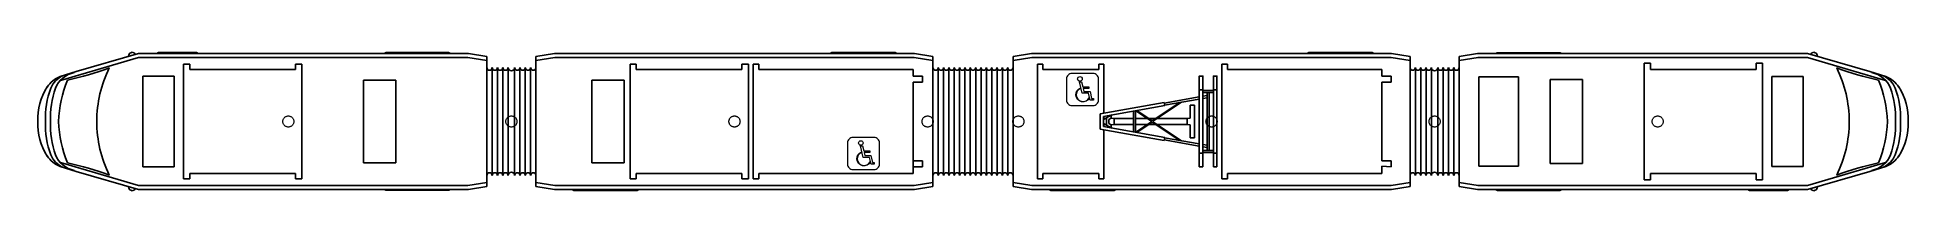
# Model space of a CAD drawing. Header units: metres. Extents: x -30.3 to 4.7, y -1.3 to 1.3.
import ezdxf

# ---------------------------------------------------------------- set-up
doc = ezdxf.new("R2010")
doc.units = ezdxf.units.M
doc.header["$MEASUREMENT"] = 0
doc.linetypes.add('DGN Style 2', pattern=[302.744489, 181.646694, -121.097796])

msp = doc.modelspace()

# ---------------------------------------------------------------- linework, layer by layer
for p, q in [((-29.896, 0.771), (-28.437, 1.201)), ((-29.603, 0.939), (-28.437, 1.275)), ((-28.551, 1.3), (-28.578, 1.289)), ((-28.551, 1.3), (-28.524, 1.288)), ((-28.437, 1.275), (-22.26, 1.275)), ((-28.437, 1.201), (-22.268, 1.201)), ((-27.592, -1.075), (-27.592, 1.075)), ((-27.592, 1.075), (-27.474, 1.075)), ((-27.474, 1.075), (-27.474, 0.975)), ((-25.496, 0.975), (-25.496, 1.075)), ((-25.496, 1.075), (-25.375, 1.075)), ((-25.375, 1.075), (-25.375, -1.075)), ((-22.268, 1.201), (-21.915, 1.14)), ((-22.26, 1.275), (-21.915, 1.216)), ((-21.915, -1.216), (-21.915, 1.216)), ((-20.65, 1.275), (-20.995, 1.216)), ((-20.995, -1.216), (-20.995, 1.216)), ((-20.642, 1.201), (-20.995, 1.14)), ((-13.91, 1.275), (-20.65, 1.275)), ((-13.918, 1.201), (-20.642, 1.201)), ((-19.234, -1.075), (-19.234, 1.075)), ((-19.234, 1.075), (-19.117, 1.075)), ((-19.117, 1.075), (-19.117, 0.975)), ((-17.139, 0.975), (-17.139, 1.075)), ((-17.139, 1.075), (-17.017, 1.075)), ((-17.017, 1.075), (-17.017, -1.075)), ((-16.931, -1.075), (-16.931, 1.075)), ((-16.931, 1.075), (-16.823, 1.075)), ((-16.823, 1.075), (-16.823, 0.975)), ((-13.918, 1.201), (-13.565, 1.14)), ((-13.91, 1.275), (-13.565, 1.216)), ((-13.565, -1.216), (-13.565, 1.216)), ((-11.72, 1.275), (-12.065, 1.216)), ((-12.065, -1.216), (-12.065, 1.216)), ((-11.712, 1.201), (-12.065, 1.14)), ((-4.98, 1.275), (-11.72, 1.275)), ((-4.988, 1.201), (-11.712, 1.201)), ((-11.608, -1.075), (-11.608, 1.075)), ((-11.608, 1.075), (-11.51, 1.075)), ((-11.51, 1.075), (-11.51, 0.975)), ((-10.462, 0.975), (-10.462, 1.075)), ((-10.462, 1.075), (-10.364, 1.075)), ((-10.364, 1.075), (-10.364, 0.155)), ((-8.159, -1.075), (-8.159, 1.075)), ((-8.159, 1.075), (-8.051, 1.075)), ((-8.051, 1.075), (-8.051, 0.975)), ((-4.988, 1.201), (-4.635, 1.14)), ((-4.98, 1.275), (-4.635, 1.216)), ((-4.635, -1.216), (-4.635, 1.216)), ((-3.715, -1.216), (-3.715, 1.216)), ((-0.134, 1.09), (-0.255, 1.09)), ((-0.255, 1.09), (-0.255, -1.09)), ((-0.134, 0.972), (-0.134, 1.09)), ((1.962, 1.09), (1.844, 1.09)), ((1.844, 1.09), (1.844, 0.972)), ((1.962, -1.09), (1.962, 1.09)), ((3.973, 0.939), (2.807, 1.275)), ((4.266, 0.771), (2.807, 1.201)), ((2.921, 1.3), (2.894, 1.288)), ((2.921, 1.3), (2.948, 1.289)), ((-29.603, 0.939), (-29.902, 0.843)), ((-28.352, -0.85), (-28.352, 0.85)), ((-28.352, 0.85), (-27.769, 0.85)), ((-27.769, 0.85), (-27.769, -0.85)), ((-27.474, 0.975), (-25.496, 0.975)), ((-24.226, -0.775), (-24.226, 0.775)), ((-24.226, 0.775), (-23.62, 0.775)), ((-23.62, 0.775), (-23.62, -0.775)), ((-21.815, 1.011), (-21.815, -1.011)), ((-21.715, 1.011), (-21.715, -1.011)), ((-21.615, 1.011), (-21.615, -1.011)), ((-21.515, 1.011), (-21.515, -1.011)), ((-21.395, 1.011), (-21.395, -1.011)), ((-21.295, 1.011), (-21.295, -1.011)), ((-21.195, 1.011), (-21.195, -1.011)), ((-21.095, 1.011), (-21.095, -1.011)), ((-19.951, -0.775), (-19.951, 0.775)), ((-19.951, 0.775), (-19.345, 0.775)), ((-19.345, 0.775), (-19.345, -0.775)), ((-19.117, 0.975), (-17.139, 0.975)), ((-16.823, 0.975), (-13.932, 0.975)), ((-13.932, 0.975), (-13.932, 0.847)), ((-13.932, 0.847), (-13.761, 0.847)), ((-13.761, 0.739), (-13.932, 0.739)), ((-13.932, 0.739), (-13.932, -0.975)), ((-13.761, 0.847), (-13.761, 0.739)), ((-13.465, 1.011), (-13.465, -1.011)), ((-13.365, 1.011), (-13.365, -1.011)), ((-13.265, 1.011), (-13.265, -1.011)), ((-13.165, 1.011), (-13.165, -1.011)), ((-13.065, 1.011), (-13.065, -1.011)), ((-12.965, 1.011), (-12.965, -1.011)), ((-12.865, 1.011), (-12.865, -1.011)), ((-12.765, 1.011), (-12.765, -1.011)), ((-12.665, 1.011), (-12.665, -1.011)), ((-12.565, 1.011), (-12.565, -1.011)), ((-12.465, 1.011), (-12.465, -1.011)), ((-12.365, 1.011), (-12.365, -1.011)), ((-12.265, 1.011), (-12.265, -1.011)), ((-12.165, 1.011), (-12.165, -1.011)), ((-11.51, 0.975), (-10.462, 0.975)), ((-8.051, 0.975), (-5.16, 0.975)), ((-5.16, 0.975), (-5.16, 0.847)), ((-5.16, 0.847), (-4.989, 0.847)), ((-4.989, 0.739), (-5.16, 0.739)), ((-5.16, 0.739), (-5.16, -0.739)), ((-4.989, 0.847), (-4.989, 0.739)), ((-4.535, 1.011), (-4.535, -1.011)), ((-4.435, 1.011), (-4.435, -1.011)), ((-4.335, 1.011), (-4.335, -1.011)), ((-4.235, 1.011), (-4.235, -1.011)), ((-4.115, 1.011), (-4.115, -1.011)), ((-4.015, 1.011), (-4.015, -1.011)), ((-3.915, 1.011), (-3.915, -1.011)), ((-3.815, 1.011), (-3.815, -1.011)), ((-3.348, -0.838), (-3.348, 0.838)), ((-3.348, 0.838), (-2.603, 0.838)), ((-2.603, 0.838), (-2.603, -0.838)), ((-1.404, 0.789), (-2.01, 0.789)), ((-2.01, 0.789), (-2.01, -0.789)), ((-1.404, -0.789), (-1.404, 0.789)), ((1.844, 0.972), (-0.134, 0.972)), ((2.722, 0.844), (2.139, 0.844)), ((2.139, 0.844), (2.139, -0.844)), ((2.722, -0.844), (2.722, 0.844)), ((3.973, 0.939), (4.272, 0.843)), ((-10.436, 0.142), (-9.237, 0.354)), ((-9.46, 0.012), (-8.946, 0.355)), ((-9.453, 0), (-8.912, 0.361)), ((-9.237, 0.354), (-9.227, 0.297)), ((-8.58, 0.462), (-9.235, 0.346)), ((-8.58, 0.42), (-9.228, 0.305)), ((-8.58, 0.593), (-8.512, 0.593)), ((-8.512, 0.583), (-8.316, 0.583)), ((-8.512, 0.546), (-8.316, 0.546)), ((-8.433, 0.488), (-8.512, 0.473)), ((-8.433, 0.446), (-8.512, 0.432)), ((-8.433, 0.546), (-8.433, -0.546)), ((-8.397, 0.546), (-8.397, -0.546)), ((-8.316, 0.593), (-8.248, 0.593)), ((-10.436, -0.142), (-10.436, 0.142)), ((-9.227, 0.297), (-10.375, 0.094)), ((-10.375, 0.036), (-10.215, 0.122)), ((-10.375, 0.094), (-10.375, -0.094)), ((-10.364, 0.096), (-10.364, 0.042)), ((-10.314, 0.069), (-10.314, -0.069)), ((-10.229, 0.06), (-10.272, 0.036)), ((-10.272, 0.036), (-10.272, -0.036)), ((-10.229, 0.114), (-10.229, 0.06)), ((-10.229, 0.06), (-10.175, 0.054)), ((-10.175, 0.054), (-9.811, 0.054)), ((-10.175, 0.054), (-10.175, -0.054)), ((-9.811, 0.193), (-9.811, -0.193)), ((-9.774, 0.2), (-9.774, -0.2)), ((-9.774, 0.054), (-9.55, 0.054)), ((-9.77, 0.201), (-9.469, 0)), ((-9.747, 0.205), (-9.46, 0.012)), ((-9.522, 0.054), (-9.397, 0.054)), ((-9.372, 0.054), (-8.806, 0.054)), ((-8.752, 0.06), (-8.806, 0.054)), ((-8.806, 0.054), (-8.806, -0.054)), ((-8.752, 0.06), (-8.752, 0.305)), ((-8.752, 0.305), (-8.668, 0.305)), ((-8.668, 0.305), (-8.668, -0.305)), ((-10.436, -0.142), (-9.237, -0.354)), ((-10.375, -0.036), (-10.215, -0.122)), ((-9.227, -0.297), (-10.375, -0.094)), ((-10.364, -0.042), (-10.364, -0.096)), ((-10.364, -0.155), (-10.364, -1.075)), ((-10.229, -0.06), (-10.272, -0.036)), ((-10.229, -0.06), (-10.175, -0.054)), ((-10.229, -0.114), (-10.229, -0.06)), ((-10.175, -0.054), (-9.811, -0.054)), ((-9.774, -0.054), (-9.55, -0.054)), ((-9.77, -0.201), (-9.469, 0)), ((-9.747, -0.205), (-9.46, -0.012)), ((-9.522, -0.054), (-9.397, -0.054)), ((-9.46, -0.012), (-8.946, -0.355)), ((-9.453, 0), (-8.912, -0.361)), ((-9.372, -0.054), (-8.806, -0.054)), ((-9.237, -0.354), (-9.227, -0.297)), ((-8.58, -0.462), (-9.235, -0.346)), ((-8.58, -0.42), (-9.228, -0.305)), ((-8.752, -0.06), (-8.806, -0.054)), ((-8.752, -0.06), (-8.752, -0.305)), ((-8.752, -0.305), (-8.668, -0.305)), ((-8.58, -0.593), (-8.512, -0.593)), ((-8.433, -0.446), (-8.512, -0.432)), ((-8.433, -0.488), (-8.512, -0.473)), ((-8.512, -0.546), (-8.316, -0.546)), ((-8.512, -0.583), (-8.316, -0.583)), ((-8.316, -0.593), (-8.248, -0.593)), ((-29.603, -0.939), (-29.902, -0.843)), ((-29.896, -0.771), (-28.437, -1.201)), ((-29.603, -0.939), (-28.437, -1.275)), ((-28.352, -0.85), (-27.769, -0.85)), ((-27.474, -1.075), (-27.474, -0.975)), ((-27.474, -0.975), (-25.496, -0.975)), ((-25.496, -0.975), (-25.496, -1.075)), ((-24.226, -0.775), (-23.62, -0.775)), ((-19.951, -0.775), (-19.345, -0.775)), ((-19.117, -1.075), (-19.117, -0.975)), ((-19.117, -0.975), (-17.139, -0.975)), ((-17.139, -0.975), (-17.139, -1.075)), ((-16.823, -1.075), (-16.823, -0.975)), ((-16.823, -0.975), (-13.932, -0.975)), ((-13.761, -0.739), (-13.932, -0.739)), ((-13.932, -0.975), (-13.932, -0.847)), ((-13.932, -0.847), (-13.761, -0.847)), ((-13.761, -0.847), (-13.761, -0.739)), ((-11.51, -1.075), (-11.51, -0.975)), ((-11.51, -0.975), (-10.462, -0.975)), ((-10.462, -0.975), (-10.462, -1.075)), ((-8.58, -0.85), (-8.512, -0.85)), ((-8.316, -0.85), (-8.248, -0.85)), ((-8.051, -1.075), (-8.051, -0.975)), ((-8.051, -0.975), (-5.16, -0.975)), ((-4.989, -0.739), (-5.16, -0.739)), ((-5.16, -0.975), (-5.16, -0.84)), ((-5.16, -0.84), (-4.989, -0.847)), ((-4.989, -0.847), (-4.989, -0.739)), ((-3.348, -0.838), (-2.603, -0.838)), ((-1.404, -0.789), (-2.01, -0.789)), ((1.844, -0.972), (-0.134, -0.972)), ((-0.134, -0.972), (-0.134, -1.09)), ((1.844, -1.09), (1.844, -0.972)), ((2.722, -0.844), (2.139, -0.844)), ((4.266, -0.771), (2.807, -1.201)), ((3.973, -0.939), (2.807, -1.275)), ((3.973, -0.939), (4.272, -0.843)), ((-28.551, -1.3), (-28.578, -1.289)), ((-28.551, -1.3), (-28.524, -1.288)), ((-28.437, -1.201), (-22.268, -1.201)), ((-28.437, -1.275), (-22.26, -1.275)), ((-27.592, -1.075), (-27.474, -1.075)), ((-25.496, -1.075), (-25.375, -1.075)), ((-22.268, -1.201), (-21.915, -1.14)), ((-22.26, -1.275), (-21.915, -1.216)), ((-20.642, -1.201), (-20.995, -1.14)), ((-20.65, -1.275), (-20.995, -1.216)), ((-13.91, -1.275), (-20.65, -1.275)), ((-13.918, -1.201), (-20.642, -1.201)), ((-19.234, -1.075), (-19.117, -1.075)), ((-17.139, -1.075), (-17.017, -1.075)), ((-16.931, -1.075), (-16.823, -1.075)), ((-13.918, -1.201), (-13.565, -1.14)), ((-13.91, -1.275), (-13.565, -1.216)), ((-11.712, -1.201), (-12.065, -1.14)), ((-11.72, -1.275), (-12.065, -1.216)), ((-4.98, -1.275), (-11.72, -1.275)), ((-4.988, -1.201), (-11.712, -1.201)), ((-11.608, -1.075), (-11.51, -1.075)), ((-10.462, -1.075), (-10.364, -1.075)), ((-8.159, -1.075), (-8.051, -1.075)), ((-4.988, -1.201), (-4.635, -1.14)), ((-4.98, -1.275), (-4.635, -1.216)), ((-0.134, -1.09), (-0.255, -1.09)), ((1.962, -1.09), (1.844, -1.09)), ((2.921, -1.3), (2.894, -1.288)), ((2.921, -1.3), (2.948, -1.289))]:
    msp.add_line(p, q)
at = {"color": 1, "linetype": 'Continuous', "lineweight": 0, "flags": 128}
for points in [[(-27.318, 1.275), (-27.348, 1.294), (-28.062, 1.294), (-28.092, 1.275)], [(-22.59, 1.275), (-22.623, 1.294), (-23.807, 1.294), (-23.84, 1.275)], [(-14.24, 1.275), (-14.273, 1.294), (-15.457, 1.294), (-15.49, 1.275)], [(-5.31, 1.275), (-5.343, 1.294), (-6.527, 1.294), (-6.56, 1.275)], [(-3.04, 1.275), (-3.007, 1.294), (-1.823, 1.294), (-1.79, 1.275)], [(-22.59, -1.275), (-22.623, -1.294), (-23.807, -1.294), (-23.84, -1.275)], [(-20.32, -1.275), (-20.287, -1.294), (-19.103, -1.294), (-19.07, -1.275)], [(-11.39, -1.275), (-11.357, -1.294), (-10.173, -1.294), (-10.14, -1.275)], [(-3.04, -1.275), (-3.007, -1.294), (-1.823, -1.294), (-1.79, -1.275)], [(1.688, -1.275), (1.718, -1.294), (2.432, -1.294), (2.462, -1.275)]]:
    msp.add_lwpolyline(points, dxfattribs=at)
at = {"flags": 128}
for points in [[(2.807, 1.275), (-3.37, 1.275), (-3.715, 1.216)], [(2.807, 1.201), (-3.362, 1.201), (-3.715, 1.14)], [(-8.58, -0.85), (-8.58, 0.85), (-8.512, 0.85), (-8.512, -0.85)], [(-8.316, -0.85), (-8.316, 0.85), (-8.248, 0.85), (-8.248, -0.85)], [(2.807, -1.201), (-3.362, -1.201), (-3.715, -1.14)], [(2.807, -1.275), (-3.37, -1.275), (-3.715, -1.216)]]:
    msp.add_lwpolyline(points, dxfattribs=at)
at = {"lineweight": 0, "flags": 128}
for points in [[(-10.965, 0.3), (-10.565, 0.3, 0.414214), (-10.465, 0.4), (-10.465, 0.8, 0.414214), (-10.565, 0.9), (-10.965, 0.9, 0.414214), (-11.065, 0.8), (-11.065, 0.4, 0.414214)], [(-10.799, 0.621, 1.475763), (-10.642, 0.445), (-10.635, 0.442, -1.481336), (-10.801, 0.629)], [(-15.065, -0.9), (-14.665, -0.9, 0.414214), (-14.565, -0.8), (-14.565, -0.4, 0.414214), (-14.665, -0.3), (-15.065, -0.3, 0.414214), (-15.165, -0.4), (-15.165, -0.8, 0.414214)], [(-14.899, -0.579, 1.475763), (-14.742, -0.755), (-14.735, -0.758, -1.481336), (-14.901, -0.571)]]:
    msp.add_lwpolyline(points, format="xyb", close=True, dxfattribs=at)
for points in [[(-10.782, 0.746), (-10.76, 0.648), (-10.645, 0.648), (-10.645, 0.618), (-10.753, 0.618), (-10.74, 0.564), (-10.625, 0.564), (-10.594, 0.43), (-10.562, 0.43), (-10.562, 0.4), (-10.622, 0.4), (-10.651, 0.528), (-10.771, 0.528), (-10.821, 0.746)], [(-14.882, -0.454), (-14.86, -0.552), (-14.745, -0.552), (-14.745, -0.582), (-14.853, -0.582), (-14.84, -0.636), (-14.725, -0.636), (-14.694, -0.77), (-14.662, -0.77), (-14.662, -0.8), (-14.722, -0.8), (-14.751, -0.672), (-14.871, -0.672), (-14.921, -0.454)]]:
    msp.add_lwpolyline(points, close=True, dxfattribs=at)
at = {"lineweight": 0}
for centre in [(-10.814, 0.798), (-14.914, -0.402)]:
    msp.add_circle(centre, 0.0428, dxfattribs=at)
at = {"color": 1, "linetype": 'DGN Style 2', "lineweight": 0}
for centre in [(-25.63, 0), (-17.28, 0), (-8.35, 0), (0, 0)]:
    msp.add_circle(centre, 0.104, dxfattribs=at)
at = {"color": 2, "linetype": 'DGN Style 2', "lineweight": 0}
for centre in [(-21.455, 0), (-13.665, 0), (-11.965, 0), (-4.175, 0)]:
    msp.add_circle(centre, 0.104, dxfattribs=at)
at = {"extrusion": (0, 0, -1)}
for centre, radius, start, end in [((28.551, 1.225), 0.0691, 357.8052, 67.0329), ((28.551, 1.225), 0.0691, 113.1355, 150.0446), ((29.702, 0.348), 0.534, 33.9399, 67.9201), ((29.67, 0.459), 0.439, 22.5633, 64.6623), ((29.531, 0.434), 0.497, 22.7327, 77.2541), ((27.683, -0.072), 2.248, 1.8303, 22.144), ((26.896, -0.015), 2.321, 0.377, 26.0535), ((21.455, 1.011), 0.06, 180, 0), ((21.345, 1.011), 0.05, 180, 0), ((21.245, 1.011), 0.05, 180, 0), ((21.145, 1.011), 0.05, 180, 0), ((21.045, 1.011), 0.05, 180, 0), ((12.815, 1.011), 0.05, 180, 270), ((12.715, 1.011), 0.05, 180, 0), ((12.615, 1.011), 0.05, 180, 0), ((12.515, 1.011), 0.05, 180, 0), ((12.415, 1.011), 0.05, 180, 0), ((12.315, 1.011), 0.05, 180, 0), ((12.215, 1.011), 0.05, 180, 0), ((12.115, 1.011), 0.05, 180, 0), ((4.175, 1.011), 0.06, 180, 0), ((4.065, 1.011), 0.05, 180, 0), ((3.965, 1.011), 0.05, 180, 0), ((3.865, 1.011), 0.05, 180, 0), ((3.765, 1.011), 0.05, 180, 0), ((-5.434, 6.695), 6.06, 282.3824, 290.1096), ((29.157, 0.031), 1.164, 358.498, 31.9495), ((28.566, 0.067), 1.61, 357.5991, 20.36), ((28.346, 0.055), 1.739, 358.187, 19.1558), ((-1.266, 0.015), 2.321, 180.377, 206.0535), ((-2.053, 0.072), 2.248, 181.8303, 202.144), ((-2.716, -0.055), 1.739, 178.187, 199.1558), ((-2.936, -0.067), 1.61, 177.5991, 200.36), ((-3.527, -0.031), 1.164, 178.498, 211.9495), ((-3.901, -0.434), 0.497, 202.7327, 257.2541), ((-4.04, -0.459), 0.439, 202.5633, 244.6623), ((-4.072, -0.348), 0.534, 213.9399, 247.9201), ((31.064, -6.695), 6.06, 102.3824, 110.1096), ((21.865, -1.011), 0.05, 0, 180), ((21.765, -1.011), 0.05, 0, 180), ((21.665, -1.011), 0.05, 0, 180), ((21.565, -1.011), 0.05, 0, 180), ((13.515, -1.011), 0.05, 360, 180), ((13.415, -1.011), 0.05, 360, 180), ((13.315, -1.011), 0.05, 360, 180), ((13.215, -1.011), 0.05, 360, 180), ((13.115, -1.011), 0.05, 360, 180), ((13.015, -1.011), 0.05, 360, 180), ((12.915, -1.011), 0.05, 360, 180), ((12.815, -1.011), 0.05, 360, 90), ((4.585, -1.011), 0.05, 0, 180), ((4.485, -1.011), 0.05, 0, 180), ((4.385, -1.011), 0.05, 0, 180), ((4.285, -1.011), 0.05, 0, 180), ((-2.921, -1.225), 0.0691, 293.1355, 330.0446), ((-2.921, -1.225), 0.0691, 177.8052, 247.0329)]:
    msp.add_arc(centre, radius, start, end, dxfattribs=at)
for centre, radius, start, end in [((2.921, 1.225), 0.0691, 113.1355, 150.0446), ((2.921, 1.225), 0.0691, 357.8052, 67.0329), ((-31.064, 6.695), 6.06, 282.3824, 290.1096), ((-21.865, 1.011), 0.05, 180, 0), ((-21.765, 1.011), 0.05, 180, 0), ((-21.665, 1.011), 0.05, 180, 0), ((-21.565, 1.011), 0.05, 180, 0), ((-13.515, 1.011), 0.05, 180, 0), ((-13.415, 1.011), 0.05, 180, 0), ((-13.315, 1.011), 0.05, 180, 0), ((-13.215, 1.011), 0.05, 180, 0), ((-13.115, 1.011), 0.05, 180, 0), ((-13.015, 1.011), 0.05, 180, 0), ((-12.915, 1.011), 0.05, 180, 0), ((-12.815, 1.011), 0.05, 180, 270), ((-4.585, 1.011), 0.05, 180, 0), ((-4.485, 1.011), 0.05, 180, 0), ((-4.385, 1.011), 0.05, 180, 0), ((-4.285, 1.011), 0.05, 180, 0), ((1.266, -0.015), 2.321, 0.377, 26.0535), ((3.901, 0.434), 0.497, 22.7327, 77.2541), ((2.053, -0.072), 2.248, 1.8303, 22.144), ((4.04, 0.459), 0.439, 22.5633, 64.6623), ((4.072, 0.348), 0.534, 33.9399, 67.9201), ((2.716, 0.055), 1.739, 358.187, 19.1558), ((2.936, 0.067), 1.61, 357.5991, 20.36), ((3.527, 0.031), 1.164, 358.498, 31.9495), ((-29.157, -0.031), 1.164, 178.498, 211.9495), ((-28.566, -0.067), 1.61, 177.5991, 200.36), ((-28.346, -0.055), 1.739, 178.187, 199.1558), ((-27.683, 0.072), 2.248, 181.8303, 202.144), ((-26.896, 0.015), 2.321, 180.377, 206.0535), ((-29.702, -0.348), 0.534, 213.9399, 247.9201), ((-29.67, -0.459), 0.439, 202.5633, 244.6623), ((-29.531, -0.434), 0.497, 202.7327, 257.2541), ((-21.455, -1.011), 0.06, 0, 180), ((-21.345, -1.011), 0.05, 0, 180), ((-21.245, -1.011), 0.05, 0, 180), ((-21.145, -1.011), 0.05, 0, 180), ((-21.045, -1.011), 0.05, 0, 180), ((-12.815, -1.011), 0.05, 360, 90), ((-12.715, -1.011), 0.05, 360, 180), ((-12.615, -1.011), 0.05, 360, 180), ((-12.515, -1.011), 0.05, 360, 180), ((-12.415, -1.011), 0.05, 360, 180), ((-12.315, -1.011), 0.05, 360, 180), ((-12.215, -1.011), 0.05, 360, 180), ((-12.115, -1.011), 0.05, 360, 180), ((-4.175, -1.011), 0.06, 0, 180), ((-4.065, -1.011), 0.05, 0, 180), ((-3.965, -1.011), 0.05, 0, 180), ((-3.865, -1.011), 0.05, 0, 180), ((-3.765, -1.011), 0.05, 0, 180), ((5.434, -6.695), 6.06, 102.3824, 110.1096), ((-28.551, -1.225), 0.0691, 177.8052, 247.0329), ((-28.551, -1.225), 0.0691, 293.1355, 330.0446)]:
    msp.add_arc(centre, radius, start, end)

doc.saveas('drawing.dxf')
